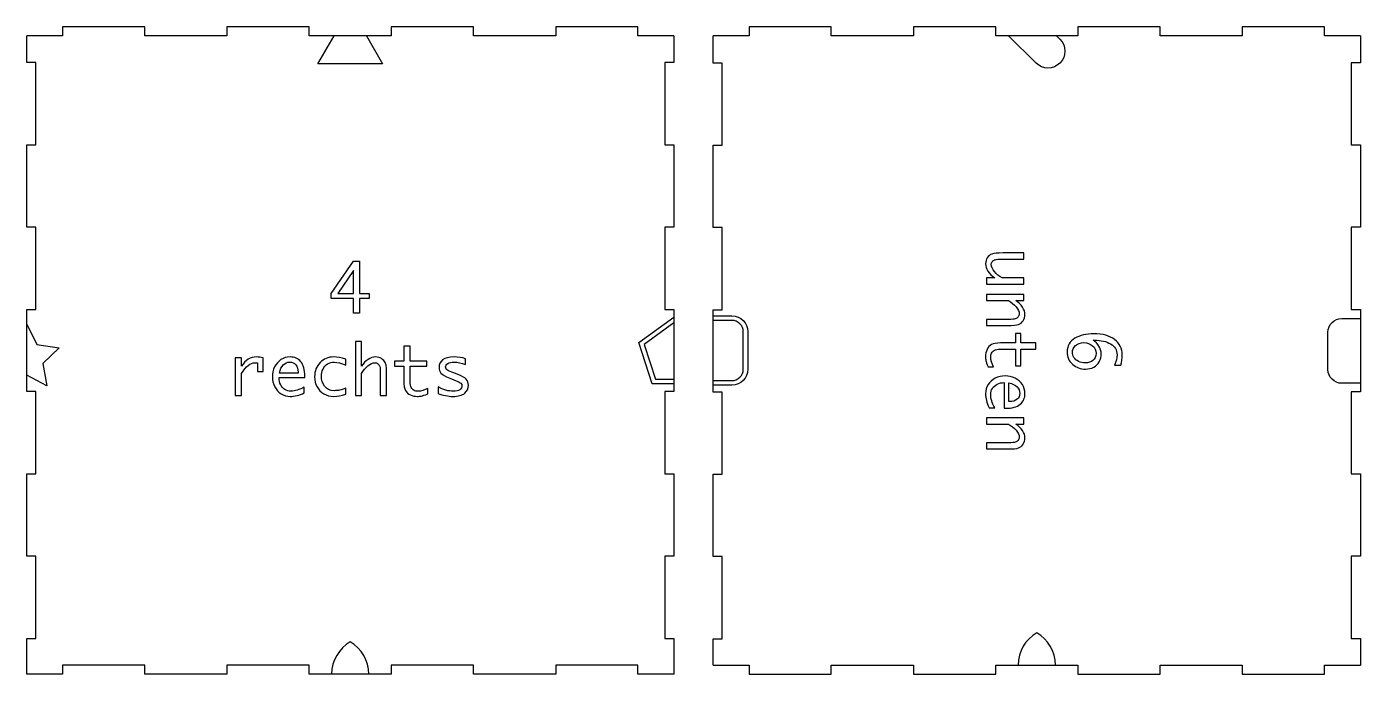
# Model space of a CAD drawing. Extents: x 1086 to 1928, y 87 to 717.
# Drawn here: x 1515.8 to 1928, y 87.2 to 287.2 of the extents above; entities that cross this region are included whole.
import ezdxf

# ---------------------------------------------------------------- set-up
doc = ezdxf.new("R2010")
doc.units = 0
doc.header["$MEASUREMENT"] = 0
doc.layers.add('EBENE_1', color=7, linetype='CONTINUOUS')

msp = doc.modelspace()

# ---------------------------------------------------------------- linework, layer by layer
at = {"layer": 'EBENE_1', "color": 5}
for points in [[(1715.81, 284.41), (1704.71, 284.41), (1704.71, 287.21), (1679.31, 287.21), (1679.31, 284.41), (1653.91, 284.41), (1653.91, 287.21), (1628.51, 287.21), (1628.51, 284.41), (1603.11, 284.41), (1603.11, 287.21), (1577.71, 287.21), (1577.71, 284.41), (1552.31, 284.41), (1552.31, 287.21), (1526.91, 287.21), (1526.91, 284.41), (1515.81, 284.41)], [(1515.81, 87.21), (1515.81, 98.31), (1518.6, 98.31), (1518.6, 123.71), (1515.81, 123.71), (1515.81, 149.11), (1518.6, 149.11), (1518.6, 174.51), (1515.81, 174.51), (1515.81, 199.91), (1518.6, 199.91), (1518.6, 225.31), (1515.81, 225.31), (1515.81, 250.71), (1518.6, 250.71), (1518.6, 276.11), (1515.81, 276.11), (1515.81, 284.42)], [(1715.81, 284.42), (1715.81, 276.11), (1713.01, 276.11), (1713.01, 250.71), (1715.81, 250.71), (1715.81, 225.31), (1713.01, 225.31), (1713.01, 199.91), (1715.81, 199.91), (1715.81, 174.51), (1713.01, 174.51), (1713.01, 149.11), (1715.81, 149.11), (1715.81, 123.71), (1713.01, 123.71), (1713.01, 98.31), (1715.81, 98.31), (1715.81, 87.21)], [(1928, 284.41), (1916.9, 284.41), (1916.9, 287.21), (1891.5, 287.21), (1891.5, 284.41), (1866.1, 284.41), (1866.1, 287.21), (1840.7, 287.21), (1840.7, 284.41), (1815.3, 284.41), (1815.3, 287.21), (1789.9, 287.21), (1789.9, 284.41), (1764.5, 284.41), (1764.5, 287.21), (1739.1, 287.21), (1739.1, 284.41), (1728, 284.41)], [(1728, 90), (1728, 98.17), (1730.79, 98.17), (1730.79, 123.57), (1728, 123.57), (1728, 148.97), (1730.79, 148.97), (1730.79, 174.37), (1728, 174.37), (1728, 199.77), (1730.79, 199.77), (1730.79, 225.17), (1728, 225.17), (1728, 250.57), (1730.79, 250.57), (1730.79, 275.97), (1728, 275.97), (1728, 284.42)], [(1928, 284.41), (1928, 276.08), (1925.2, 276.08), (1925.2, 250.68), (1928, 250.68), (1928, 225.28), (1925.2, 225.28), (1925.2, 199.88), (1928, 199.88), (1928, 174.48), (1925.2, 174.48), (1925.2, 149.08), (1928, 149.08), (1928, 123.68), (1925.2, 123.68), (1925.2, 98.28), (1928, 98.28), (1928, 90)], [(1715.81, 87.21), (1704.71, 87.21), (1704.71, 90), (1679.31, 90), (1679.31, 87.21), (1653.91, 87.21), (1653.91, 90), (1628.51, 90), (1628.51, 87.21), (1603.11, 87.21), (1603.11, 90), (1577.71, 90), (1577.71, 87.21), (1552.31, 87.21), (1552.31, 90), (1526.91, 90), (1526.91, 87.21), (1515.81, 87.21)], [(1728, 90), (1739.1, 90), (1739.1, 87.21), (1764.5, 87.21), (1764.5, 90), (1789.9, 90), (1789.9, 87.21), (1815.3, 87.21), (1815.3, 90), (1840.7, 90), (1840.7, 87.21), (1866.1, 87.21), (1866.1, 90), (1891.5, 90), (1891.5, 87.21), (1916.9, 87.21), (1916.9, 90), (1928, 90)]]:
    msp.add_lwpolyline(points, dxfattribs=at)
at = {"layer": 'EBENE_1', "color": 1}
for points in [[(1620.81, 284.41), (1625.81, 275.75), (1605.81, 275.75), (1610.81, 284.41)], [(1515.81, 195.32), (1518.9, 189.06), (1525.81, 188.06), (1520.81, 183.18), (1521.99, 176.3), (1515.81, 179.55)], [(1715.81, 176.91), (1709.12, 176.91), (1704.98, 189.64), (1715.81, 197.51)], [(1715.81, 195.76), (1706.64, 189.1), (1710.14, 178.32), (1715.81, 178.32)]]:
    msp.add_lwpolyline(points, dxfattribs=at)
at = {"layer": 'EBENE_1', "color": 3}
for points in [[(1616.77, 198.75), (1616.77, 203.24), (1609.95, 203.24), (1609.95, 204.84), (1616.77, 214.79), (1618.7, 214.79), (1618.7, 204.84), (1621.66, 204.84), (1621.66, 203.24), (1618.7, 203.24), (1618.7, 198.75), (1616.77, 198.75)], [(1616.77, 204.84), (1616.77, 211.88), (1612, 204.84), (1616.77, 204.84)]]:
    msp.add_lwpolyline(points, dxfattribs=at)
at = {"layer": 'EBENE_1', "color": 1}
for points, knots in [([(1834.09, 284.41), (1834.09, 284.41), (1835.16, 283.34), (1835.16, 283.34), (1837.21, 281.3), (1837.21, 277.99), (1835.16, 275.95), (1833.12, 273.9), (1829.81, 273.9), (1827.77, 275.95), (1827.77, 275.95), (1819.3, 284.41), (1819.3, 284.41)], [0, 0, 0, 0, 1, 1, 1, 2, 2, 2, 3, 3, 3, 4, 4, 4, 4]), ([(1728, 197.91), (1728, 197.91), (1733.76, 197.91), (1733.76, 197.91), (1736.49, 197.91), (1738.7, 195.7), (1738.7, 192.97), (1738.7, 192.97), (1738.7, 181.44), (1738.7, 181.44), (1738.7, 178.72), (1736.49, 176.5), (1733.76, 176.5), (1733.76, 176.5), (1728, 176.5), (1728, 176.5)], [0, 0, 0, 0, 1, 1, 1, 2, 2, 2, 3, 3, 3, 4, 4, 4, 5, 5, 5, 5]), ([(1728, 177.91), (1728, 177.91), (1733.76, 177.91), (1733.76, 177.91), (1735.71, 177.91), (1737.29, 179.5), (1737.29, 181.44), (1737.29, 181.44), (1737.29, 192.97), (1737.29, 192.97), (1737.29, 194.92), (1735.71, 196.5), (1733.76, 196.5), (1733.76, 196.5), (1728, 196.5), (1728, 196.5)], [0, 0, 0, 0, 1, 1, 1, 2, 2, 2, 3, 3, 3, 4, 4, 4, 5, 5, 5, 5]), ([(1928, 177.07), (1928, 177.07), (1922.23, 177.07), (1922.23, 177.07), (1919.9, 177.07), (1918, 178.97), (1918, 181.3), (1918, 181.3), (1918, 192.83), (1918, 192.83), (1918, 195.16), (1919.9, 197.07), (1922.23, 197.07), (1922.23, 197.07), (1928, 197.07), (1928, 197.07)], [0, 0, 0, 0, 1, 1, 1, 2, 2, 2, 3, 3, 3, 4, 4, 4, 5, 5, 5, 5]), ([(1833.77, 90), (1833.77, 94.28), (1831.45, 98), (1828, 100), (1824.54, 98), (1822.22, 94.28), (1822.22, 90)], [0, 0, 0, 0, 1, 1, 1, 2, 2, 2, 2]), ([(1621.58, 87.21), (1621.58, 91.48), (1619.26, 95.21), (1615.81, 97.21), (1612.36, 95.21), (1610.03, 91.48), (1610.03, 87.21)], [0, 0, 0, 0, 1, 1, 1, 2, 2, 2, 2])]:
    msp.add_open_spline(points, degree=3, knots=knots, dxfattribs=at)
at = {"layer": 'EBENE_1', "color": 3}
for points, knots in [([(1824.03, 207.72), (1824.03, 207.72), (1812.49, 207.72), (1812.49, 207.72), (1812.49, 207.72), (1812.49, 209.64), (1812.49, 209.64), (1812.49, 209.64), (1815.02, 209.64), (1815.02, 209.64), (1814.07, 210.26), (1813.36, 210.95), (1812.88, 211.71), (1812.4, 212.47), (1812.17, 213.23), (1812.17, 213.98), (1812.17, 214.66), (1812.35, 215.28), (1812.71, 215.84), (1813.07, 216.4), (1813.55, 216.79), (1814.14, 217.01), (1814.72, 217.23), (1815.87, 217.34), (1817.58, 217.34), (1817.58, 217.34), (1824.03, 217.34), (1824.03, 217.34), (1824.03, 217.34), (1824.03, 215.42), (1824.03, 215.42), (1824.03, 215.42), (1817.34, 215.42), (1817.34, 215.42), (1816.24, 215.42), (1815.5, 215.37), (1815.15, 215.26), (1814.79, 215.15), (1814.5, 214.96), (1814.28, 214.67), (1814.05, 214.39), (1813.93, 214.08), (1813.93, 213.75), (1813.93, 213.07), (1814.25, 212.35), (1814.89, 211.57), (1815.53, 210.8), (1816.33, 210.15), (1817.3, 209.64), (1817.3, 209.64), (1824.03, 209.64), (1824.03, 209.64), (1824.03, 209.64), (1824.03, 207.72), (1824.03, 207.72)], [0, 0, 0, 0, 1, 1, 1, 2, 2, 2, 3, 3, 3, 4, 4, 4, 5, 5, 5, 6, 6, 6, 7, 7, 7, 8, 8, 8, 9, 9, 9, 10, 10, 10, 11, 11, 11, 12, 12, 12, 13, 13, 13, 14, 14, 14, 15, 15, 15, 16, 16, 16, 17, 17, 17, 18, 18, 18, 18]), ([(1812.49, 204.52), (1812.49, 204.52), (1824.03, 204.52), (1824.03, 204.52), (1824.03, 204.52), (1824.03, 202.6), (1824.03, 202.6), (1824.03, 202.6), (1821.51, 202.6), (1821.51, 202.6), (1822.4, 202.04), (1823.09, 201.38), (1823.6, 200.6), (1824.1, 199.82), (1824.35, 199.04), (1824.35, 198.26), (1824.35, 197.58), (1824.17, 196.96), (1823.81, 196.4), (1823.45, 195.85), (1822.97, 195.46), (1822.39, 195.23), (1821.8, 195.01), (1820.65, 194.9), (1818.94, 194.9), (1818.94, 194.9), (1812.49, 194.9), (1812.49, 194.9), (1812.49, 194.9), (1812.49, 196.82), (1812.49, 196.82), (1812.49, 196.82), (1819.17, 196.82), (1819.17, 196.82), (1820.28, 196.82), (1821.02, 196.87), (1821.37, 196.98), (1821.73, 197.09), (1822.02, 197.28), (1822.24, 197.57), (1822.47, 197.85), (1822.58, 198.17), (1822.58, 198.5), (1822.58, 199.18), (1822.26, 199.9), (1821.62, 200.68), (1820.98, 201.45), (1820.18, 202.09), (1819.22, 202.6), (1819.22, 202.6), (1812.49, 202.6), (1812.49, 202.6), (1812.49, 202.6), (1812.49, 204.52), (1812.49, 204.52)], [0, 0, 0, 0, 1, 1, 1, 2, 2, 2, 3, 3, 3, 4, 4, 4, 5, 5, 5, 6, 6, 6, 7, 7, 7, 8, 8, 8, 9, 9, 9, 10, 10, 10, 11, 11, 11, 12, 12, 12, 13, 13, 13, 14, 14, 14, 15, 15, 15, 16, 16, 16, 17, 17, 17, 18, 18, 18, 18]), ([(1617.41, 173.35), (1617.41, 173.35), (1617.41, 190.03), (1617.41, 190.03), (1617.41, 190.03), (1619.33, 190.03), (1619.33, 190.03), (1619.33, 190.03), (1619.33, 182.37), (1619.33, 182.37), (1619.88, 183.26), (1620.55, 183.96), (1621.33, 184.46), (1622.11, 184.96), (1622.88, 185.22), (1623.66, 185.22), (1624.32, 185.22), (1624.92, 185.05), (1625.46, 184.71), (1626, 184.38), (1626.37, 183.98), (1626.59, 183.5), (1626.76, 183.14), (1626.88, 182.75), (1626.94, 182.34), (1627, 181.93), (1627.03, 181.08), (1627.03, 179.8), (1627.03, 179.8), (1627.03, 173.35), (1627.03, 173.35), (1627.03, 173.35), (1625.11, 173.35), (1625.11, 173.35), (1625.11, 173.35), (1625.11, 180.04), (1625.11, 180.04), (1625.11, 181.15), (1625.06, 181.88), (1624.95, 182.23), (1624.84, 182.59), (1624.65, 182.88), (1624.36, 183.11), (1624.07, 183.34), (1623.76, 183.45), (1623.43, 183.45), (1622.75, 183.45), (1622.03, 183.13), (1621.25, 182.49), (1620.47, 181.85), (1619.84, 181.04), (1619.33, 180.08), (1619.33, 180.08), (1619.33, 173.35), (1619.33, 173.35), (1619.33, 173.35), (1617.41, 173.35), (1617.41, 173.35)], [0, 0, 0, 0, 1, 1, 1, 2, 2, 2, 3, 3, 3, 4, 4, 4, 5, 5, 5, 6, 6, 6, 7, 7, 7, 8, 8, 8, 9, 9, 9, 10, 10, 10, 11, 11, 11, 12, 12, 12, 13, 13, 13, 14, 14, 14, 15, 15, 15, 16, 16, 16, 17, 17, 17, 18, 18, 18, 19, 19, 19, 19]), ([(1812.95, 182.16), (1812.57, 183.07), (1812.35, 183.72), (1812.28, 184.13), (1812.2, 184.53), (1812.17, 184.93), (1812.17, 185.3), (1812.17, 186.11), (1812.32, 186.85), (1812.63, 187.52), (1812.94, 188.18), (1813.4, 188.69), (1814.01, 189.03), (1814.61, 189.37), (1815.55, 189.54), (1816.82, 189.54), (1816.82, 189.54), (1821.47, 189.54), (1821.47, 189.54), (1821.47, 189.54), (1821.47, 192.43), (1821.47, 192.43), (1821.47, 192.43), (1823.07, 192.43), (1823.07, 192.43), (1823.07, 192.43), (1823.07, 189.54), (1823.07, 189.54), (1823.07, 189.54), (1827.72, 189.54), (1827.72, 189.54), (1827.72, 189.54), (1827.72, 187.62), (1827.72, 187.62), (1827.72, 187.62), (1823.07, 187.62), (1823.07, 187.62), (1823.07, 187.62), (1823.07, 182.48), (1823.07, 182.48), (1823.07, 182.48), (1821.47, 182.48), (1821.47, 182.48), (1821.47, 182.48), (1821.47, 187.62), (1821.47, 187.62), (1821.47, 187.62), (1816.85, 187.62), (1816.85, 187.62), (1815.92, 187.62), (1815.26, 187.51), (1814.88, 187.29), (1814.5, 187.07), (1814.22, 186.77), (1814.04, 186.41), (1813.86, 186.04), (1813.77, 185.6), (1813.77, 185.1), (1813.77, 184.17), (1814.06, 183.19), (1814.65, 182.16), (1814.65, 182.16), (1812.95, 182.16), (1812.95, 182.16)], [0, 0, 0, 0, 1, 1, 1, 2, 2, 2, 3, 3, 3, 4, 4, 4, 5, 5, 5, 6, 6, 6, 7, 7, 7, 8, 8, 8, 9, 9, 9, 10, 10, 10, 11, 11, 11, 12, 12, 12, 13, 13, 13, 14, 14, 14, 15, 15, 15, 16, 16, 16, 17, 17, 17, 18, 18, 18, 19, 19, 19, 20, 20, 20, 21, 21, 21, 21]), ([(1845.41, 190.4), (1846.15, 189.9), (1846.75, 189.29), (1847.21, 188.55), (1847.68, 187.82), (1847.91, 187.01), (1847.91, 186.13), (1847.91, 185.3), (1847.71, 184.51), (1847.3, 183.76), (1846.9, 183.01), (1846.33, 182.44), (1845.6, 182.05), (1844.88, 181.66), (1844.03, 181.46), (1843.07, 181.46), (1841.54, 181.46), (1840.22, 181.95), (1839.09, 182.92), (1837.96, 183.9), (1837.4, 185.18), (1837.4, 186.77), (1837.4, 188.65), (1838.19, 190.05), (1839.75, 190.97), (1841.32, 191.9), (1843.31, 192.36), (1845.73, 192.36), (1848.41, 192.36), (1850.52, 191.77), (1852.07, 190.6), (1853.63, 189.42), (1854.4, 187.82), (1854.4, 185.81), (1854.4, 184.73), (1854.24, 183.68), (1853.93, 182.66), (1853.93, 182.66), (1851.98, 182.66), (1851.98, 182.66), (1852.53, 183.8), (1852.8, 184.88), (1852.8, 185.89), (1852.8, 187.33), (1852.14, 188.44), (1850.83, 189.22), (1849.51, 190.01), (1847.84, 190.4), (1845.82, 190.4), (1845.82, 190.4), (1845.41, 190.4), (1845.41, 190.4)], [0, 0, 0, 0, 1, 1, 1, 2, 2, 2, 3, 3, 3, 4, 4, 4, 5, 5, 5, 6, 6, 6, 7, 7, 7, 8, 8, 8, 9, 9, 9, 10, 10, 10, 11, 11, 11, 12, 12, 12, 13, 13, 13, 14, 14, 14, 15, 15, 15, 16, 16, 16, 17, 17, 17, 17]), ([(1839, 186.63), (1839, 186.11), (1839.16, 185.59), (1839.46, 185.07), (1839.77, 184.54), (1840.24, 184.13), (1840.88, 183.83), (1841.52, 183.53), (1842.21, 183.38), (1842.96, 183.38), (1843.94, 183.38), (1844.74, 183.64), (1845.37, 184.14), (1846, 184.65), (1846.31, 185.37), (1846.31, 186.31), (1846.31, 187.28), (1845.95, 188.08), (1845.22, 188.7), (1844.49, 189.32), (1843.61, 189.63), (1842.57, 189.63), (1841.52, 189.63), (1840.67, 189.33), (1840, 188.72), (1839.34, 188.11), (1839, 187.41), (1839, 186.63)], [0, 0, 0, 0, 1, 1, 1, 2, 2, 2, 3, 3, 3, 4, 4, 4, 5, 5, 5, 6, 6, 6, 7, 7, 7, 8, 8, 8, 9, 9, 9, 9]), ([(1639.77, 173.82), (1638.86, 173.44), (1638.21, 173.21), (1637.8, 173.14), (1637.4, 173.07), (1637, 173.03), (1636.62, 173.03), (1635.82, 173.03), (1635.08, 173.19), (1634.41, 173.5), (1633.74, 173.81), (1633.24, 174.26), (1632.9, 174.87), (1632.56, 175.48), (1632.39, 176.41), (1632.39, 177.68), (1632.39, 177.68), (1632.39, 182.33), (1632.39, 182.33), (1632.39, 182.33), (1629.5, 182.33), (1629.5, 182.33), (1629.5, 182.33), (1629.5, 183.93), (1629.5, 183.93), (1629.5, 183.93), (1632.39, 183.93), (1632.39, 183.93), (1632.39, 183.93), (1632.39, 188.59), (1632.39, 188.59), (1632.39, 188.59), (1634.31, 188.59), (1634.31, 188.59), (1634.31, 188.59), (1634.31, 183.93), (1634.31, 183.93), (1634.31, 183.93), (1639.45, 183.93), (1639.45, 183.93), (1639.45, 183.93), (1639.45, 182.33), (1639.45, 182.33), (1639.45, 182.33), (1634.31, 182.33), (1634.31, 182.33), (1634.31, 182.33), (1634.31, 177.71), (1634.31, 177.71), (1634.31, 176.78), (1634.42, 176.13), (1634.64, 175.74), (1634.86, 175.36), (1635.15, 175.08), (1635.52, 174.9), (1635.89, 174.72), (1636.33, 174.63), (1636.83, 174.63), (1637.76, 174.63), (1638.74, 174.93), (1639.77, 175.51), (1639.77, 175.51), (1639.77, 173.82), (1639.77, 173.82)], [0, 0, 0, 0, 1, 1, 1, 2, 2, 2, 3, 3, 3, 4, 4, 4, 5, 5, 5, 6, 6, 6, 7, 7, 7, 8, 8, 8, 9, 9, 9, 10, 10, 10, 11, 11, 11, 12, 12, 12, 13, 13, 13, 14, 14, 14, 15, 15, 15, 16, 16, 16, 17, 17, 17, 18, 18, 18, 19, 19, 19, 20, 20, 20, 21, 21, 21, 21]), ([(1580.29, 173.35), (1580.29, 173.35), (1580.29, 184.9), (1580.29, 184.9), (1580.29, 184.9), (1582.21, 184.9), (1582.21, 184.9), (1582.21, 184.9), (1582.21, 182.37), (1582.21, 182.37), (1582.81, 183.32), (1583.5, 184.04), (1584.27, 184.51), (1585.05, 184.98), (1585.91, 185.22), (1586.86, 185.22), (1587.56, 185.22), (1588.25, 185.11), (1588.95, 184.9), (1588.95, 184.9), (1588.95, 180.73), (1588.95, 180.73), (1588.95, 180.73), (1587.1, 180.73), (1587.1, 180.73), (1587.1, 180.73), (1587.1, 183.37), (1587.1, 183.37), (1586.77, 183.42), (1586.52, 183.45), (1586.33, 183.45), (1585.62, 183.45), (1584.91, 183.17), (1584.22, 182.6), (1583.54, 182.04), (1582.86, 181.19), (1582.21, 180.06), (1582.21, 180.06), (1582.21, 173.35), (1582.21, 173.35), (1582.21, 173.35), (1580.29, 173.35), (1580.29, 173.35)], [0, 0, 0, 0, 1, 1, 1, 2, 2, 2, 3, 3, 3, 4, 4, 4, 5, 5, 5, 6, 6, 6, 7, 7, 7, 8, 8, 8, 9, 9, 9, 10, 10, 10, 11, 11, 11, 12, 12, 12, 13, 13, 13, 14, 14, 14, 14]), ([(1601.61, 174.12), (1600.07, 173.39), (1598.62, 173.03), (1597.25, 173.03), (1596.21, 173.03), (1595.28, 173.29), (1594.46, 173.81), (1593.64, 174.32), (1592.98, 175.06), (1592.49, 176.02), (1591.99, 176.98), (1591.75, 178.01), (1591.75, 179.1), (1591.75, 180.16), (1591.98, 181.17), (1592.45, 182.14), (1592.92, 183.11), (1593.57, 183.87), (1594.41, 184.41), (1595.26, 184.95), (1596.19, 185.22), (1597.23, 185.22), (1598.6, 185.22), (1599.7, 184.73), (1600.53, 183.75), (1601.36, 182.77), (1601.77, 181.27), (1601.77, 179.23), (1601.77, 179.23), (1601.77, 178.82), (1601.77, 178.82), (1601.77, 178.82), (1593.82, 178.82), (1593.82, 178.82), (1593.82, 178.02), (1593.98, 177.29), (1594.32, 176.62), (1594.65, 175.96), (1595.09, 175.46), (1595.63, 175.13), (1596.18, 174.8), (1596.8, 174.63), (1597.49, 174.63), (1598.73, 174.63), (1600.11, 175.05), (1601.61, 175.88), (1601.61, 175.88), (1601.61, 174.12), (1601.61, 174.12)], [0, 0, 0, 0, 1, 1, 1, 2, 2, 2, 3, 3, 3, 4, 4, 4, 5, 5, 5, 6, 6, 6, 7, 7, 7, 8, 8, 8, 9, 9, 9, 10, 10, 10, 11, 11, 11, 12, 12, 12, 13, 13, 13, 14, 14, 14, 15, 15, 15, 16, 16, 16, 16]), ([(1593.93, 180.26), (1593.93, 180.26), (1599.69, 180.26), (1599.69, 180.26), (1599.69, 180.26), (1599.69, 180.53), (1599.69, 180.53), (1599.69, 181.47), (1599.45, 182.22), (1598.99, 182.78), (1598.53, 183.34), (1597.91, 183.61), (1597.14, 183.61), (1596.36, 183.61), (1595.69, 183.33), (1595.12, 182.76), (1594.55, 182.2), (1594.16, 181.36), (1593.93, 180.26)], [0, 0, 0, 0, 1, 1, 1, 2, 2, 2, 3, 3, 3, 4, 4, 4, 5, 5, 5, 6, 6, 6, 6]), ([(1614.42, 173.68), (1613.14, 173.25), (1611.91, 173.03), (1610.74, 173.03), (1609.59, 173.03), (1608.56, 173.3), (1607.66, 173.83), (1606.76, 174.37), (1606.06, 175.09), (1605.56, 176), (1605.05, 176.92), (1604.8, 177.95), (1604.8, 179.12), (1604.8, 180.87), (1605.37, 182.32), (1606.51, 183.48), (1607.65, 184.64), (1609.03, 185.22), (1610.64, 185.22), (1611.83, 185.22), (1613.09, 184.99), (1614.42, 184.54), (1614.42, 184.54), (1614.42, 182.69), (1614.42, 182.69), (1613.08, 183.31), (1611.88, 183.61), (1610.82, 183.61), (1610.11, 183.61), (1609.45, 183.44), (1608.83, 183.09), (1608.21, 182.74), (1607.73, 182.2), (1607.4, 181.46), (1607.06, 180.73), (1606.89, 179.97), (1606.89, 179.19), (1606.89, 178.15), (1607.21, 177.16), (1607.87, 176.21), (1608.52, 175.27), (1609.54, 174.8), (1610.93, 174.8), (1611.35, 174.8), (1611.76, 174.83), (1612.17, 174.89), (1612.58, 174.94), (1613.33, 175.16), (1614.42, 175.53), (1614.42, 175.53), (1614.42, 173.68), (1614.42, 173.68)], [0, 0, 0, 0, 1, 1, 1, 2, 2, 2, 3, 3, 3, 4, 4, 4, 5, 5, 5, 6, 6, 6, 7, 7, 7, 8, 8, 8, 9, 9, 9, 10, 10, 10, 11, 11, 11, 12, 12, 12, 13, 13, 13, 14, 14, 14, 15, 15, 15, 16, 16, 16, 17, 17, 17, 17]), ([(1642.95, 173.96), (1642.95, 173.96), (1642.95, 176), (1642.95, 176), (1643.72, 175.49), (1644.54, 175.14), (1645.4, 174.94), (1646.26, 174.73), (1646.99, 174.63), (1647.59, 174.63), (1648.56, 174.63), (1649.26, 174.79), (1649.69, 175.1), (1650.12, 175.42), (1650.33, 175.81), (1650.33, 176.28), (1650.33, 176.59), (1650.23, 176.85), (1650.03, 177.07), (1649.83, 177.29), (1649.33, 177.56), (1648.54, 177.89), (1648.54, 177.89), (1647.88, 178.16), (1647.88, 178.16), (1647.88, 178.16), (1646.55, 178.68), (1646.55, 178.68), (1645.11, 179.24), (1644.21, 179.76), (1643.84, 180.23), (1643.46, 180.7), (1643.27, 181.27), (1643.27, 181.95), (1643.27, 182.9), (1643.64, 183.68), (1644.37, 184.3), (1645.11, 184.91), (1646.3, 185.22), (1647.95, 185.22), (1649.18, 185.22), (1650.35, 185.04), (1651.46, 184.68), (1651.46, 184.68), (1651.46, 182.93), (1651.46, 182.93), (1650.19, 183.39), (1648.99, 183.61), (1647.87, 183.61), (1647.06, 183.61), (1646.42, 183.47), (1645.96, 183.19), (1645.5, 182.9), (1645.27, 182.54), (1645.27, 182.12), (1645.27, 181.7), (1645.47, 181.37), (1645.87, 181.12), (1646.27, 180.88), (1646.91, 180.59), (1647.8, 180.27), (1647.8, 180.27), (1649.1, 179.79), (1649.1, 179.79), (1650.29, 179.36), (1651.13, 178.88), (1651.61, 178.37), (1652.09, 177.86), (1652.33, 177.23), (1652.33, 176.46), (1652.33, 175.46), (1651.95, 174.64), (1651.18, 174), (1650.41, 173.35), (1649.18, 173.03), (1647.5, 173.03), (1646.02, 173.03), (1644.51, 173.34), (1642.95, 173.96)], [0, 0, 0, 0, 1, 1, 1, 2, 2, 2, 3, 3, 3, 4, 4, 4, 5, 5, 5, 6, 6, 6, 7, 7, 7, 8, 8, 8, 9, 9, 9, 10, 10, 10, 11, 11, 11, 12, 12, 12, 13, 13, 13, 14, 14, 14, 15, 15, 15, 16, 16, 16, 17, 17, 17, 18, 18, 18, 19, 19, 19, 20, 20, 20, 21, 21, 21, 22, 22, 22, 23, 23, 23, 24, 24, 24, 25, 25, 25, 26, 26, 26, 26]), ([(1813.26, 169.51), (1812.53, 171.05), (1812.17, 172.5), (1812.17, 173.87), (1812.17, 174.91), (1812.43, 175.84), (1812.94, 176.66), (1813.46, 177.48), (1814.2, 178.14), (1815.16, 178.63), (1816.12, 179.13), (1817.14, 179.37), (1818.24, 179.37), (1819.29, 179.37), (1820.3, 179.14), (1821.27, 178.67), (1822.25, 178.2), (1823, 177.55), (1823.54, 176.71), (1824.08, 175.86), (1824.35, 174.93), (1824.35, 173.89), (1824.35, 172.52), (1823.86, 171.42), (1822.89, 170.59), (1821.91, 169.76), (1820.4, 169.35), (1818.37, 169.35), (1818.37, 169.35), (1817.95, 169.35), (1817.95, 169.35), (1817.95, 169.35), (1817.95, 177.3), (1817.95, 177.3), (1817.15, 177.3), (1816.42, 177.14), (1815.76, 176.8), (1815.1, 176.47), (1814.6, 176.03), (1814.27, 175.49), (1813.93, 174.94), (1813.77, 174.32), (1813.77, 173.63), (1813.77, 172.39), (1814.18, 171.01), (1815.01, 169.51), (1815.01, 169.51), (1813.26, 169.51), (1813.26, 169.51)], [0, 0, 0, 0, 1, 1, 1, 2, 2, 2, 3, 3, 3, 4, 4, 4, 5, 5, 5, 6, 6, 6, 7, 7, 7, 8, 8, 8, 9, 9, 9, 10, 10, 10, 11, 11, 11, 12, 12, 12, 13, 13, 13, 14, 14, 14, 15, 15, 15, 16, 16, 16, 16]), ([(1819.39, 177.19), (1819.39, 177.19), (1819.39, 171.43), (1819.39, 171.43), (1819.39, 171.43), (1819.67, 171.43), (1819.67, 171.43), (1820.61, 171.43), (1821.36, 171.67), (1821.92, 172.13), (1822.47, 172.59), (1822.75, 173.21), (1822.75, 173.98), (1822.75, 174.76), (1822.47, 175.43), (1821.9, 176), (1821.33, 176.57), (1820.5, 176.96), (1819.39, 177.19)], [0, 0, 0, 0, 1, 1, 1, 2, 2, 2, 3, 3, 3, 4, 4, 4, 5, 5, 5, 6, 6, 6, 6]), ([(1812.49, 166.41), (1812.49, 166.41), (1824.03, 166.41), (1824.03, 166.41), (1824.03, 166.41), (1824.03, 164.49), (1824.03, 164.49), (1824.03, 164.49), (1821.51, 164.49), (1821.51, 164.49), (1822.4, 163.94), (1823.09, 163.27), (1823.6, 162.49), (1824.1, 161.72), (1824.35, 160.94), (1824.35, 160.16), (1824.35, 159.48), (1824.17, 158.86), (1823.81, 158.3), (1823.45, 157.74), (1822.97, 157.35), (1822.39, 157.13), (1821.8, 156.9), (1820.65, 156.79), (1818.94, 156.79), (1818.94, 156.79), (1812.49, 156.79), (1812.49, 156.79), (1812.49, 156.79), (1812.49, 158.71), (1812.49, 158.71), (1812.49, 158.71), (1819.17, 158.71), (1819.17, 158.71), (1820.28, 158.71), (1821.02, 158.77), (1821.37, 158.87), (1821.73, 158.98), (1822.02, 159.18), (1822.24, 159.46), (1822.47, 159.75), (1822.58, 160.06), (1822.58, 160.4), (1822.58, 161.07), (1822.26, 161.8), (1821.62, 162.57), (1820.98, 163.35), (1820.18, 163.99), (1819.22, 164.49), (1819.22, 164.49), (1812.49, 164.49), (1812.49, 164.49), (1812.49, 164.49), (1812.49, 166.41), (1812.49, 166.41)], [0, 0, 0, 0, 1, 1, 1, 2, 2, 2, 3, 3, 3, 4, 4, 4, 5, 5, 5, 6, 6, 6, 7, 7, 7, 8, 8, 8, 9, 9, 9, 10, 10, 10, 11, 11, 11, 12, 12, 12, 13, 13, 13, 14, 14, 14, 15, 15, 15, 16, 16, 16, 17, 17, 17, 18, 18, 18, 18])]:
    msp.add_open_spline(points, degree=3, knots=knots, dxfattribs=at)

doc.saveas('drawing.dxf')
